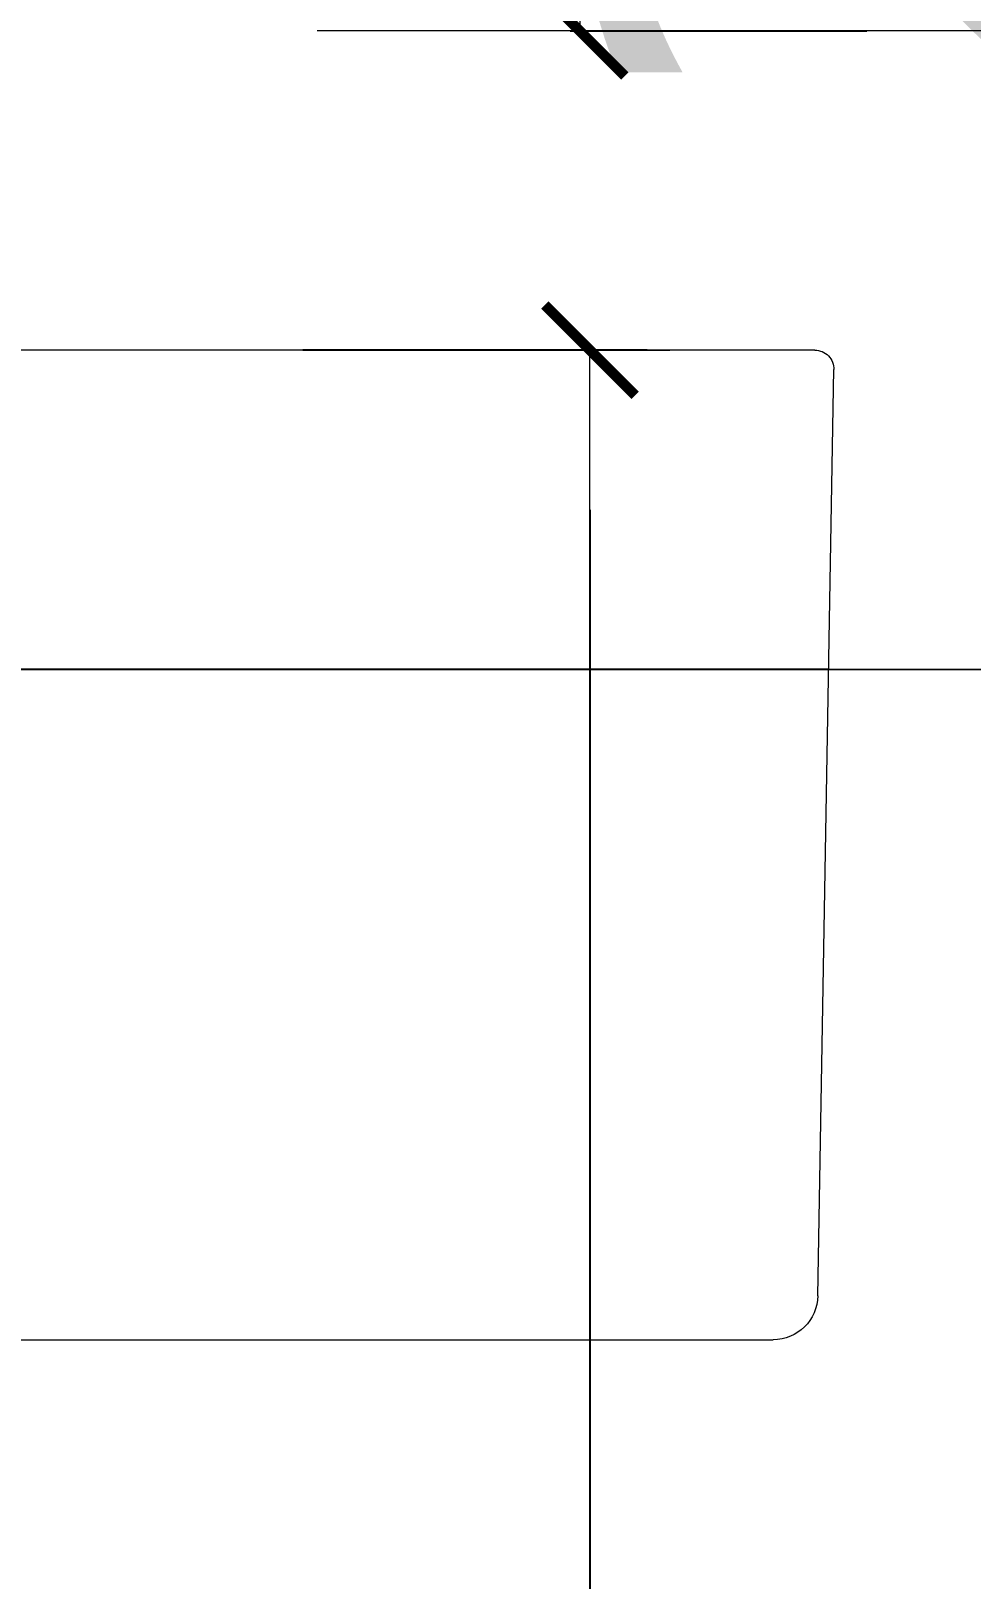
# Model space of a CAD drawing. Header units: metres. Extents: x 126 to 596, y -539 to -70.
# Drawn here: x 351.6834 to 351.8307, y -378.1573 to -377.9148 of the extents above; entities that cross this region are included whole.
import ezdxf

# ---------------------------------------------------------------- set-up
doc = ezdxf.new("R2010")
doc.units = ezdxf.units.M
doc.header["$LTSCALE"] = 10
doc.linetypes.add('HIDDEN', pattern=[0.375, 0.25, -0.125])
doc.linetypes.add('HIDDEN2', pattern=[4.7625, 3.175, -1.5875])
doc.layers.add('A-Equipamiento', color=251, linetype='Continuous', lineweight=5)
doc.layers.add('Dimension', color=3, linetype='Continuous', lineweight=5)
doc.layers.add('A-Proyección', color=1, linetype='HIDDEN')
doc.styles.add('Verdana', font='verdana.ttf')
doc.dimstyles.new('ST-COTA-25', dxfattribs={"dimscale": 0.25, "dimtxt": 0.3, "dimasz": 0.1, "dimexe": 0.18, "dimexo": 0.0625, "dimgap": 0.09, "dimtad": 1, "dimzin": 1, "dimdsep": 46, "dimtxsty": 'Verdana', "dimblk1": 'COTA_N', "dimblk2": 'COTA_N', "dimsah": 1, "dimcen": 0.09, "dimclrd": 8, "dimclre": 8, "dimclrt": 7, "dimadec": 0, "dimazin": 0, "dimtfac": 1, "dimtix": 1, "dimtmove": 0, "dimatfit": 3, "dimldrblk": 'COTA_N', "dimfxl": 0.18, "dimtolj": 1, "dimtzin": 0, "dimarcsym": 0})

# ---------------------------------------------------------------- blocks, each defined once
blk = doc.blocks.new('COTA_N')
for p, q in [((0, 0.5), (0, -0.5)), ((-1, 0), (0, 0))]:
    blk.add_line(p, q)
at = {"color": 3, "const_width": 0.065}
blk.add_lwpolyline([(0.1414, 0.1414), (0.2828, 0.2828), (0, 0), (-0.1414, -0.1414), (-0.2828, -0.2828)], dxfattribs=at)
blk = doc.blocks.new('*D124')
at = {"layer": 'Defpoints', "color": 0, "transparency": 16777216}
for p in [(10.46545, 2.07), (10.52374, 2.07), (10.50664, 0.97)]:
    blk.add_point(p, dxfattribs=at)
at = {"layer": 'Dimension', "color": 8, "lineweight": -2, "transparency": 16777216}
for p, q in [((10.48108, 2.07), (10.56874, 2.07)), ((10.52374, 0.995), (10.52374, 2.045)), ((10.52226, 0.97), (10.56874, 0.97))]:
    blk.add_line(p, q, dxfattribs=at)
at = {"layer": 'Dimension', "color": 8, "lineweight": -2, "transparency": 16777216, "xscale": 0.025, "yscale": 0.025, "zscale": 0.025}
for p, rotation in [((10.52374, 2.07), 90), ((10.52374, 0.97), 270)]:
    blk.add_blockref('COTA_N', p, dxfattribs=dict(at, rotation=rotation))
at = {"layer": 'Dimension', "color": 2, "transparency": 16777216, "insert": (10.4622, 1.52), "char_height": 0.075, "attachment_point": 5, "rotation": 90, "style": 'Verdana'}
blk.add_mtext('\\A1;1.10', dxfattribs=at)
blk = doc.blocks.new('A$C69696671')
for p, q in [((3, 155), (7, 155)), ((7, 155), (402.89, 155)), ((402.89, 155), (406.89, 155)), ((2.53, 6.88), (0, 151.95)), ((409.89, 151.95), (407.36, 6.88)), ((400.36, 0), (9.53, 0))]:
    blk.add_line(p, q)
for centre, radius, start, end in [((3, 152), 3, 90, 181), ((406.89, 152), 3, 359, 90), ((9.53, 7), 7, 181, 270), ((400.36, 7), 7, 270, 359)]:
    blk.add_arc(centre, radius, start, end)
blk = doc.blocks.new('*D125')
at = {"layer": 'Defpoints', "color": 0, "transparency": 16777216}
for p in [(10.54994, 0.92), (10.4387, 0.07), (10.52535, 0.07)]:
    blk.add_point(p, dxfattribs=at)
at = {"layer": 'Dimension', "color": 8, "lineweight": -2, "transparency": 16777216}
for p, q in [((10.53431, 0.92), (10.48035, 0.92)), ((10.52535, 0.895), (10.52535, 0.095)), ((10.45432, 0.07), (10.57035, 0.07))]:
    blk.add_line(p, q, dxfattribs=at)
at = {"layer": 'Dimension', "color": 8, "lineweight": -2, "transparency": 16777216, "xscale": 0.025, "yscale": 0.025, "zscale": 0.025}
for p, rotation in [((10.52535, 0.92), 90), ((10.52535, 0.07), 270)]:
    blk.add_blockref('COTA_N', p, dxfattribs=dict(at, rotation=rotation))
at = {"layer": 'Dimension', "color": 2, "transparency": 16777216, "insert": (10.46364, 0.495), "char_height": 0.075, "attachment_point": 5, "rotation": 90, "style": 'Verdana'}
blk.add_mtext('\\A1;0.85', dxfattribs=at)
blk = doc.blocks.new('*D126')
at = {"layer": 'Defpoints', "color": 0, "transparency": 16777216}
for p in [(10.19907, 2.07), (10.29151, 0.07), (10.62579, 0.07)]:
    blk.add_point(p, dxfattribs=at)
at = {"layer": 'Dimension', "color": 8, "lineweight": -2, "transparency": 16777216}
for p, q in [((10.2147, 2.07), (10.67079, 2.07)), ((10.62579, 2.045), (10.62579, 0.095)), ((10.30713, 0.07), (10.67079, 0.07))]:
    blk.add_line(p, q, dxfattribs=at)
at = {"layer": 'Dimension', "color": 8, "lineweight": -2, "transparency": 16777216, "xscale": 0.025, "yscale": 0.025, "zscale": 0.025}
for p, rotation in [((10.62579, 2.07), 90), ((10.62579, 0.07), 270)]:
    blk.add_blockref('COTA_N', p, dxfattribs=dict(at, rotation=rotation))
at = {"layer": 'Dimension', "color": 2, "transparency": 16777216, "insert": (10.56423, 1.07), "char_height": 0.075, "attachment_point": 5, "rotation": 90, "style": 'Verdana'}
blk.add_mtext('\\A1;2.00', dxfattribs=at)
blk = doc.blocks.new('A$C62401038')
at = {"layer": 'A-Equipamiento', "color": 2}
for points in [[(10.56275, 0.87), (11.79833, 0.87), (11.79833, 0.97), (10.48262, 0.97)], [(10.1545, 0.87), (9.89334, 0.87), (9.89334, 0.67), (11.79833, 0.67), (11.79833, 0.87), (10.56275, 0.87)]]:
    blk.add_lwpolyline(points, dxfattribs=at)
at = {"layer": 'A-Proyección', "color": 1, "linetype": 'HIDDEN2'}
blk.add_line((10.56275, 0.87), (10.1545, 0.87), dxfattribs=at)
at = {"layer": 'Dimension', "xscale": -0.001, "yscale": 0.001, "zscale": 0.001}
blk.add_blockref('A$C69696671', (10.56357, 0.765), dxfattribs=at)
at = {"layer": 'Dimension'}
for base, p1, p2, picture, middle in [((10.62579, 0.07), (10.19907, 2.07), (10.29151, 0.07), '*D126', (10.56423, 1.07)), ((10.52374, 2.07), (10.50664, 0.97), (10.46545, 2.07), '*D124', (10.4622, 1.52)), ((10.52535, 0.07), (10.54994, 0.92), (10.4387, 0.07), '*D125', (10.46364, 0.495))]:
    dim = blk.add_linear_dim(base=base, p1=p1, p2=p2, angle=90, dimstyle='ST-COTA-25', override={"dimclrt": 2}, dxfattribs=at)
    dim.commit()
    dim.dimension.update_dxf_attribs({"geometry": picture, "text_midpoint": middle})

msp = doc.modelspace()

# ---------------------------------------------------------------- block references
msp.add_blockref('A$C62401038', (341.24563, -378.88478, 0))

doc.saveas('drawing.dxf')
